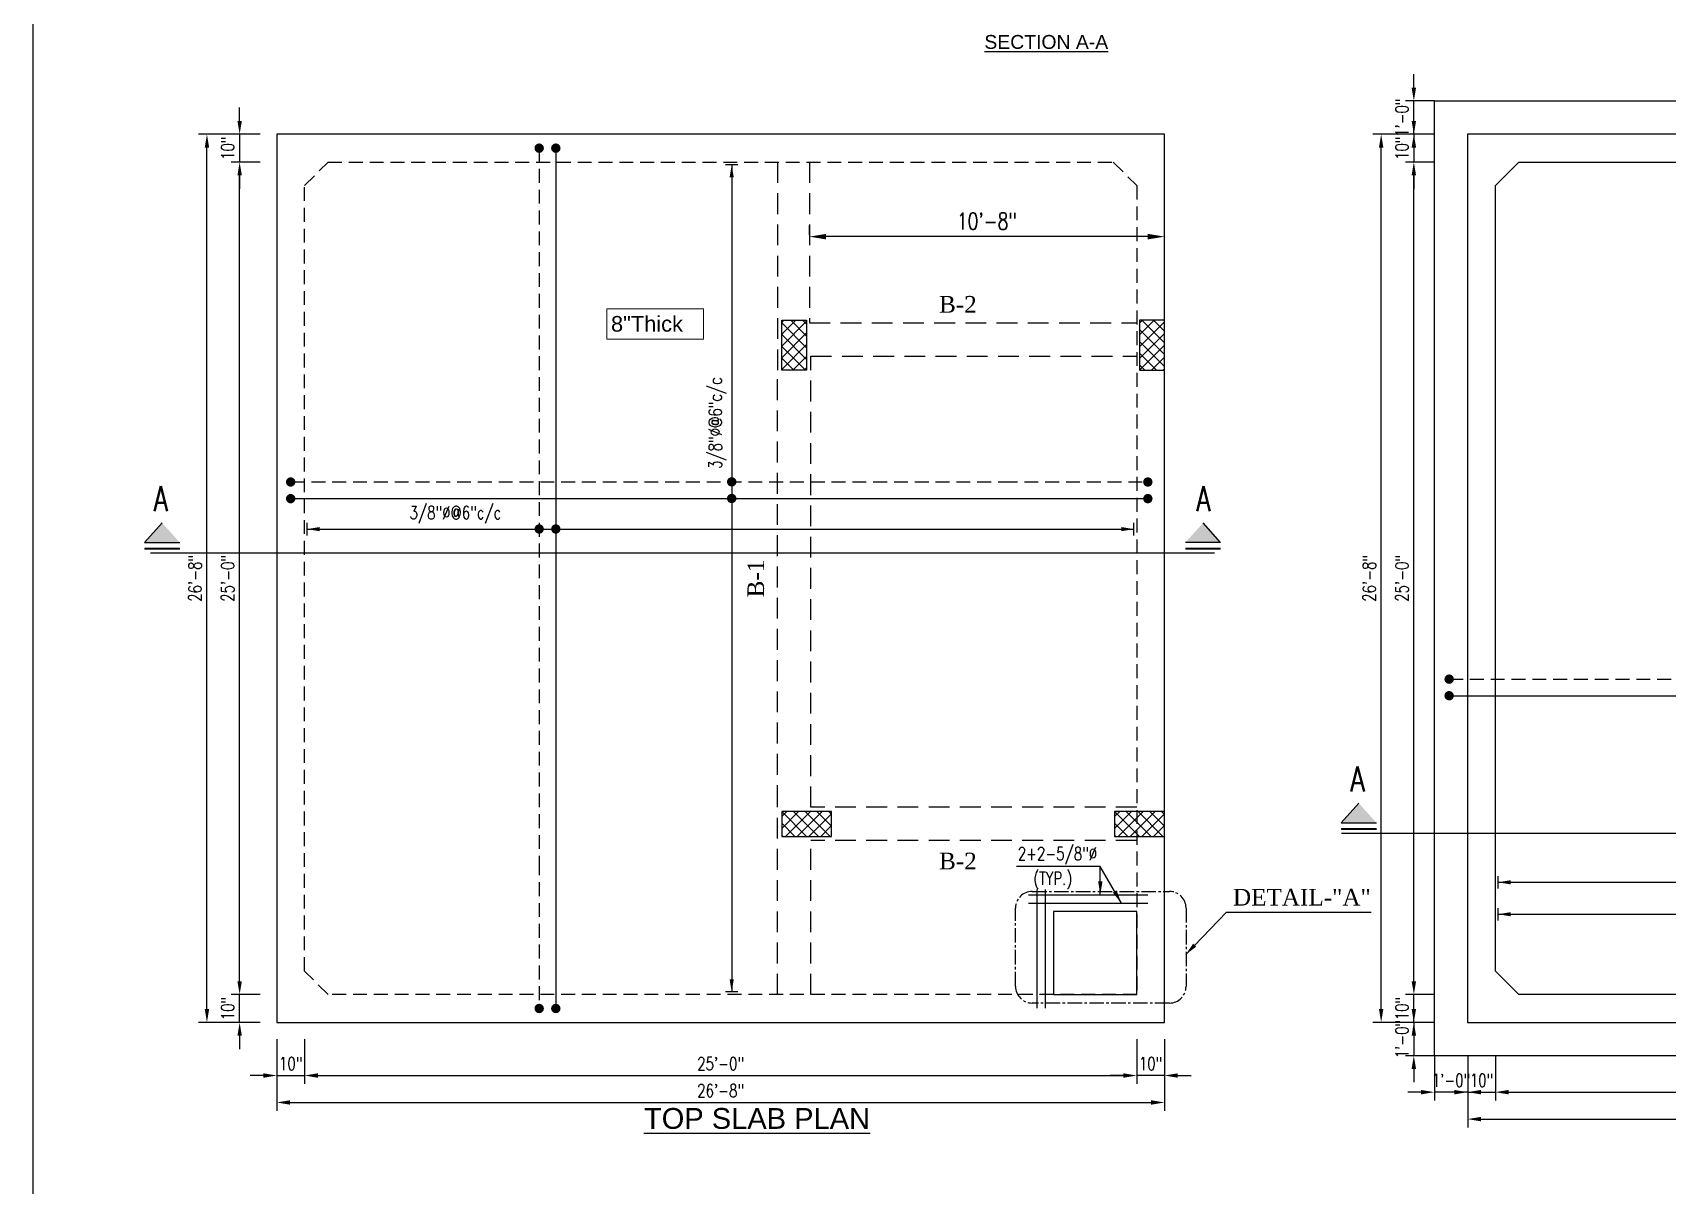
# Model space of a CAD drawing. Extents: x 646770 to 647667, y -185906 to -184623.
# Drawn here: x 646770 to 647360, y -185458 to -185043 of the extents above; entities that cross this region are included whole.
import ezdxf

# ---------------------------------------------------------------- set-up
doc = ezdxf.new("R2010")
doc.units = 0
doc.header["$LTSCALE"] = 20
doc.header["$MEASUREMENT"] = 0
doc.header["$PDMODE"] = 32
doc.linetypes.add('CENTER2', pattern=[1.125, 0.75, -0.125, 0.125, -0.125])
doc.linetypes.add('HIDDEN', pattern=[0.375, 0.25, -0.125])
doc.layers.get('DEFPOINTS').update_dxf_attribs({"linetype": 'CONTINUOUS'})
for name, color, linetype in [('A-TYP-DIM', 1, 'CONTINUOUS'), ('A-TYP-N-TEXT', 2, 'CONTINUOUS'), ('A-TYP-THK-MARK', 2, 'CONTINUOUS'), ('BB', 6, 'CONTINUOUS'), ('BEAM', 4, 'HIDDEN'), ('COL', 6, 'CONTINUOUS'), ('DIM', 1, 'CONTINUOUS'), ('GROUND LEVEL', 8, 'CONTINUOUS'), ('MH COVER', 52, 'CONTINUOUS'), ('S-BB', 6, 'CONTINUOUS'), ('S-TEXT', 2, 'CONTINUOUS'), ('S-TL', 2, 'CONTINUOUS'), ('S-TL1', 6, 'CONTINUOUS'), ('S-TX-BEAM-HEADING', 5, 'CONTINUOUS'), ('SECTION', 4, 'CONTINUOUS'), ('Steel', 6, 'CONTINUOUS')]:
    doc.layers.add(name, color=color, linetype=linetype)
doc.styles.add('arial', font='arial.ttf')
doc.styles.add('QASIM', font='arial.ttf')
doc.styles.add('rizwan', font='romans.shx', dxfattribs={"width": 0.75})
doc.styles.add('ROMANS', font='times.ttf')
doc.dimstyles.new('STYLE-64', dxfattribs={"dimscale": 64, "dimtxt": 0.09375, "dimasz": 0.09375, "dimexe": 0.0625, "dimexo": 0.0625, "dimgap": 0.03125, "dimtad": 1, "dimzin": 3, "dimdsep": 46, "dimlunit": 4, "dimtxsty": 'rizwan', "dimcen": 0.125, "dimdle": 4, "dimclrd": 1, "dimclre": 1, "dimclrt": 2, "dimadec": 0, "dimazin": 0, "dimtfac": 0.5, "dimtix": 1, "dimtmove": 2, "dimatfit": 3, "dimfxl": 0, "dimfrac": 1, "dimtolj": 1, "dimtzin": 3, "dimarcsym": 0})

# ---------------------------------------------------------------- blocks, each defined once
blk = doc.blocks.new('*D37')
at = {"layer": 'A-TYP-DIM', "color": 1, "lineweight": -2, "ltscale": 1.5, "transparency": 16777216}
for p, q in [((646868.3, -185405.56), (646868.3, -185421.71)), ((647168.3, -185405.56), (647168.3, -185421.71)), ((646873.1, -185418.71), (647163.5, -185418.71))]:
    blk.add_line(p, q, dxfattribs=at)
at = {"layer": 'A-TYP-DIM', "color": 1, "ltscale": 1.5, "transparency": 16777216}
for points in [[(646873.1, -185417.91), (646873.1, -185419.51), (646868.3, -185418.71)], [(647163.5, -185417.91), (647163.5, -185419.51), (647168.3, -185418.71)]]:
    blk.add_solid(points, dxfattribs=at)
at = {"layer": 'DEFPOINTS', "color": 0, "ltscale": 1.5, "transparency": 16777216}
for p in [(646868.3, -185399.56), (647168.3, -185399.56), (647168.3, -185418.71)]:
    blk.add_point(p, dxfattribs=at)
at = {"layer": 'A-TYP-DIM', "color": 2, "ltscale": 1.5, "transparency": 16777216, "insert": (647018.3, -185414.42), "char_height": 4.688, "attachment_point": 5, "style": 'rizwan'}
blk.add_mtext('\\A1;25\'-0"', dxfattribs=at)
blk = doc.blocks.new('*D38')
at = {"layer": 'A-TYP-DIM', "color": 1, "lineweight": -2, "ltscale": 1.5, "transparency": 16777216}
for p, q in [((646858.3, -185405.56), (646858.3, -185431.42)), ((647178.3, -185405.56), (647178.3, -185431.42)), ((646863.1, -185428.42), (647173.5, -185428.42))]:
    blk.add_line(p, q, dxfattribs=at)
at = {"layer": 'A-TYP-DIM', "color": 1, "ltscale": 1.5, "transparency": 16777216}
for points in [[(646863.1, -185427.62), (646863.1, -185429.22), (646858.3, -185428.42)], [(647173.5, -185427.62), (647173.5, -185429.22), (647178.3, -185428.42)]]:
    blk.add_solid(points, dxfattribs=at)
at = {"layer": 'DEFPOINTS', "color": 0, "ltscale": 1.5, "transparency": 16777216}
for p in [(646858.3, -185399.56), (647178.3, -185399.56), (647178.3, -185428.42)]:
    blk.add_point(p, dxfattribs=at)
at = {"layer": 'A-TYP-DIM', "color": 2, "ltscale": 1.5, "transparency": 16777216, "insert": (647018.3, -185424.13), "char_height": 4.688, "attachment_point": 5, "style": 'rizwan'}
blk.add_mtext('\\A1;26\'-8"', dxfattribs=at)
blk = doc.blocks.new('*D39')
at = {"layer": 'A-TYP-DIM', "color": 1, "lineweight": -2, "ltscale": 1.5, "transparency": 16777216}
for p, q in [((646852.3, -185089.56), (646841.9, -185089.56)), ((646844.9, -185384.76), (646844.9, -185094.36)), ((646852.3, -185389.56), (646841.9, -185389.56))]:
    blk.add_line(p, q, dxfattribs=at)
at = {"layer": 'A-TYP-DIM', "color": 1, "ltscale": 1.5, "transparency": 16777216}
for points in [[(646844.1, -185094.36), (646845.7, -185094.36), (646844.9, -185089.56)], [(646844.1, -185384.76), (646845.7, -185384.76), (646844.9, -185389.56)]]:
    blk.add_solid(points, dxfattribs=at)
at = {"layer": 'DEFPOINTS', "color": 0, "ltscale": 1.5, "transparency": 16777216}
for p in [(646844.9, -185089.56), (646858.3, -185089.56), (646858.3, -185389.56)]:
    blk.add_point(p, dxfattribs=at)
at = {"layer": 'A-TYP-DIM', "color": 2, "ltscale": 1.5, "transparency": 16777216, "insert": (646840.61, -185239.56), "char_height": 4.688, "attachment_point": 5, "rotation": 90, "style": 'rizwan'}
blk.add_mtext('\\A1;25\'-0"', dxfattribs=at)
blk = doc.blocks.new('*D40')
at = {"layer": 'A-TYP-DIM', "color": 1, "lineweight": -2, "ltscale": 1.5, "transparency": 16777216}
for p, q in [((646852.3, -185079.56), (646830.11, -185079.56)), ((646833.11, -185394.76), (646833.11, -185084.36)), ((646852.3, -185399.56), (646830.11, -185399.56))]:
    blk.add_line(p, q, dxfattribs=at)
at = {"layer": 'A-TYP-DIM', "color": 1, "ltscale": 1.5, "transparency": 16777216}
for points in [[(646832.31, -185084.36), (646833.91, -185084.36), (646833.11, -185079.56)], [(646832.31, -185394.76), (646833.91, -185394.76), (646833.11, -185399.56)]]:
    blk.add_solid(points, dxfattribs=at)
at = {"layer": 'DEFPOINTS', "color": 0, "ltscale": 1.5, "transparency": 16777216}
for p in [(646833.11, -185079.56), (646858.3, -185079.56), (646858.3, -185399.56)]:
    blk.add_point(p, dxfattribs=at)
at = {"layer": 'A-TYP-DIM', "color": 2, "ltscale": 1.5, "transparency": 16777216, "insert": (646828.82, -185239.56), "char_height": 4.688, "attachment_point": 5, "rotation": 90, "style": 'rizwan'}
blk.add_mtext('\\A1;26\'-8"', dxfattribs=at)
blk = doc.blocks.new('*D41')
at = {"layer": 'A-TYP-DIM', "color": 1, "lineweight": -2, "ltscale": 1.5, "transparency": 16777216}
for p, q in [((647297.6, -185411.56), (647297.6, -185427.71)), ((647597.6, -185411.56), (647597.6, -185427.71)), ((647302.4, -185424.71), (647592.8, -185424.71))]:
    blk.add_line(p, q, dxfattribs=at)
at = {"layer": 'A-TYP-DIM', "color": 1, "ltscale": 1.5, "transparency": 16777216}
for points in [[(647302.4, -185423.91), (647302.4, -185425.51), (647297.6, -185424.71)], [(647592.8, -185423.91), (647592.8, -185425.51), (647597.6, -185424.71)]]:
    blk.add_solid(points, dxfattribs=at)
at = {"layer": 'DEFPOINTS', "color": 0, "ltscale": 1.5, "transparency": 16777216}
for p in [(647297.6, -185405.56), (647597.6, -185405.56), (647597.6, -185424.71)]:
    blk.add_point(p, dxfattribs=at)
at = {"layer": 'A-TYP-DIM', "color": 2, "ltscale": 1.5, "transparency": 16777216, "insert": (647447.6, -185420.42), "char_height": 4.688, "attachment_point": 5, "style": 'rizwan'}
blk.add_mtext('\\A1;25\'-0"', dxfattribs=at)
blk = doc.blocks.new('*D42')
at = {"layer": 'A-TYP-DIM', "color": 1, "lineweight": -2, "ltscale": 1.5, "transparency": 16777216}
for p, q in [((647287.6, -185411.56), (647287.6, -185437.42)), ((647607.6, -185411.56), (647607.6, -185437.42)), ((647292.4, -185434.42), (647602.8, -185434.42))]:
    blk.add_line(p, q, dxfattribs=at)
at = {"layer": 'A-TYP-DIM', "color": 1, "ltscale": 1.5, "transparency": 16777216}
for points in [[(647292.4, -185433.62), (647292.4, -185435.22), (647287.6, -185434.42)], [(647602.8, -185433.62), (647602.8, -185435.22), (647607.6, -185434.42)]]:
    blk.add_solid(points, dxfattribs=at)
at = {"layer": 'DEFPOINTS', "color": 0, "ltscale": 1.5, "transparency": 16777216}
for p in [(647287.6, -185405.56), (647607.6, -185405.56), (647607.6, -185434.42)]:
    blk.add_point(p, dxfattribs=at)
at = {"layer": 'A-TYP-DIM', "color": 2, "ltscale": 1.5, "transparency": 16777216, "insert": (647447.6, -185430.13), "char_height": 4.688, "attachment_point": 5, "style": 'rizwan'}
blk.add_mtext('\\A1;26\'-8"', dxfattribs=at)
blk = doc.blocks.new('*D43')
at = {"layer": 'A-TYP-DIM', "color": 1, "lineweight": -2, "ltscale": 1.5, "transparency": 16777216}
for p, q in [((647275.6, -185089.56), (647265.2, -185089.56)), ((647268.2, -185384.76), (647268.2, -185094.36)), ((647275.6, -185389.56), (647265.2, -185389.56))]:
    blk.add_line(p, q, dxfattribs=at)
at = {"layer": 'A-TYP-DIM', "color": 1, "ltscale": 1.5, "transparency": 16777216}
for points in [[(647267.4, -185094.36), (647269, -185094.36), (647268.2, -185089.56)], [(647267.4, -185384.76), (647269, -185384.76), (647268.2, -185389.56)]]:
    blk.add_solid(points, dxfattribs=at)
at = {"layer": 'DEFPOINTS', "color": 0, "ltscale": 1.5, "transparency": 16777216}
for p in [(647268.2, -185089.56), (647281.6, -185089.56), (647281.6, -185389.56)]:
    blk.add_point(p, dxfattribs=at)
at = {"layer": 'A-TYP-DIM', "color": 2, "ltscale": 1.5, "transparency": 16777216, "insert": (647263.91, -185239.56), "char_height": 4.688, "attachment_point": 5, "rotation": 90, "style": 'rizwan'}
blk.add_mtext('\\A1;25\'-0"', dxfattribs=at)
blk = doc.blocks.new('*D44')
at = {"layer": 'A-TYP-DIM', "color": 1, "lineweight": -2, "ltscale": 1.5, "transparency": 16777216}
for p, q in [((647275.6, -185079.56), (647253.41, -185079.56)), ((647256.41, -185394.76), (647256.41, -185084.36)), ((647275.6, -185399.56), (647253.41, -185399.56))]:
    blk.add_line(p, q, dxfattribs=at)
at = {"layer": 'A-TYP-DIM', "color": 1, "ltscale": 1.5, "transparency": 16777216}
for points in [[(647255.61, -185084.36), (647257.21, -185084.36), (647256.41, -185079.56)], [(647255.61, -185394.76), (647257.21, -185394.76), (647256.41, -185399.56)]]:
    blk.add_solid(points, dxfattribs=at)
at = {"layer": 'DEFPOINTS', "color": 0, "ltscale": 1.5, "transparency": 16777216}
for p in [(647256.41, -185079.56), (647281.6, -185079.56), (647281.6, -185399.56)]:
    blk.add_point(p, dxfattribs=at)
at = {"layer": 'A-TYP-DIM', "color": 2, "ltscale": 1.5, "transparency": 16777216, "insert": (647252.12, -185239.56), "char_height": 4.688, "attachment_point": 5, "rotation": 90, "style": 'rizwan'}
blk.add_mtext('\\A1;26\'-8"', dxfattribs=at)
blk = doc.blocks.new('*D47')
at = {"layer": 'A-TYP-DIM', "color": 1, "lineweight": -2, "ltscale": 1.5, "transparency": 16777216}
for p, q in [((646844.9, -185074.76), (646844.9, -185069.96)), ((646852.3, -185079.56), (646841.9, -185079.56)), ((646844.9, -185079.56), (646844.9, -185089.56)), ((646852.3, -185089.56), (646841.9, -185089.56)), ((646844.9, -185094.36), (646844.9, -185099.16))]:
    blk.add_line(p, q, dxfattribs=at)
at = {"layer": 'A-TYP-DIM', "color": 1, "ltscale": 1.5, "transparency": 16777216}
for points in [[(646844.1, -185074.76), (646845.7, -185074.76), (646844.9, -185079.56)], [(646844.1, -185094.36), (646845.7, -185094.36), (646844.9, -185089.56)]]:
    blk.add_solid(points, dxfattribs=at)
at = {"layer": 'DEFPOINTS', "color": 0, "ltscale": 1.5, "transparency": 16777216}
for p in [(646858.3, -185079.56), (646844.9, -185089.56), (646858.3, -185089.56)]:
    blk.add_point(p, dxfattribs=at)
at = {"layer": 'A-TYP-DIM', "color": 2, "ltscale": 1.5, "transparency": 16777216, "insert": (646840.61, -185084.56), "char_height": 4.688, "attachment_point": 5, "rotation": 90, "style": 'rizwan'}
blk.add_mtext('\\A1;10"', dxfattribs=at)
blk = doc.blocks.new('*D48')
at = {"layer": 'A-TYP-DIM', "color": 1, "lineweight": -2, "ltscale": 1.5, "transparency": 16777216}
for p, q in [((646844.9, -185384.76), (646844.9, -185379.96)), ((646852.3, -185389.56), (646841.9, -185389.56)), ((646844.9, -185399.56), (646844.9, -185389.56)), ((646852.3, -185399.56), (646841.9, -185399.56)), ((646844.9, -185404.36), (646844.9, -185409.16))]:
    blk.add_line(p, q, dxfattribs=at)
at = {"layer": 'A-TYP-DIM', "color": 1, "ltscale": 1.5, "transparency": 16777216}
for points in [[(646844.1, -185384.76), (646845.7, -185384.76), (646844.9, -185389.56)], [(646844.1, -185404.36), (646845.7, -185404.36), (646844.9, -185399.56)]]:
    blk.add_solid(points, dxfattribs=at)
at = {"layer": 'DEFPOINTS', "color": 0, "ltscale": 1.5, "transparency": 16777216}
for p in [(646844.9, -185389.56), (646858.3, -185389.56), (646858.3, -185399.56)]:
    blk.add_point(p, dxfattribs=at)
at = {"layer": 'A-TYP-DIM', "color": 2, "ltscale": 1.5, "transparency": 16777216, "insert": (646840.61, -185394.56), "char_height": 4.688, "attachment_point": 5, "rotation": 90, "style": 'rizwan'}
blk.add_mtext('\\A1;10"', dxfattribs=at)
blk = doc.blocks.new('*D49')
at = {"layer": 'A-TYP-DIM', "color": 1, "lineweight": -2, "ltscale": 1.5, "transparency": 16777216}
for p, q in [((646858.3, -185405.56), (646858.3, -185421.71)), ((646868.3, -185405.56), (646868.3, -185421.71)), ((646853.5, -185418.71), (646848.7, -185418.71)), ((646858.3, -185418.71), (646868.3, -185418.71)), ((646873.1, -185418.71), (646877.9, -185418.71))]:
    blk.add_line(p, q, dxfattribs=at)
at = {"layer": 'A-TYP-DIM', "color": 1, "ltscale": 1.5, "transparency": 16777216}
for points in [[(646853.5, -185417.91), (646853.5, -185419.51), (646858.3, -185418.71)], [(646873.1, -185417.91), (646873.1, -185419.51), (646868.3, -185418.71)]]:
    blk.add_solid(points, dxfattribs=at)
at = {"layer": 'DEFPOINTS', "color": 0, "ltscale": 1.5, "transparency": 16777216}
for p in [(646858.3, -185399.56), (646868.3, -185399.56), (646868.3, -185418.71)]:
    blk.add_point(p, dxfattribs=at)
at = {"layer": 'A-TYP-DIM', "color": 2, "ltscale": 1.5, "transparency": 16777216, "insert": (646863.3, -185414.42), "char_height": 4.688, "attachment_point": 5, "style": 'rizwan'}
blk.add_mtext('\\A1;10"', dxfattribs=at)
blk = doc.blocks.new('*D50')
at = {"layer": 'A-TYP-DIM', "color": 1, "lineweight": -2, "ltscale": 1.5, "transparency": 16777216}
for p, q in [((647168.3, -185405.56), (647168.3, -185421.71)), ((647178.3, -185405.56), (647178.3, -185421.71)), ((647163.5, -185418.71), (647158.7, -185418.71)), ((647178.3, -185418.71), (647168.3, -185418.71)), ((647183.1, -185418.71), (647187.9, -185418.71))]:
    blk.add_line(p, q, dxfattribs=at)
at = {"layer": 'A-TYP-DIM', "color": 1, "ltscale": 1.5, "transparency": 16777216}
for points in [[(647163.5, -185417.91), (647163.5, -185419.51), (647168.3, -185418.71)], [(647183.1, -185417.91), (647183.1, -185419.51), (647178.3, -185418.71)]]:
    blk.add_solid(points, dxfattribs=at)
at = {"layer": 'DEFPOINTS', "color": 0, "ltscale": 1.5, "transparency": 16777216}
for p in [(647168.3, -185399.56), (647178.3, -185399.56), (647168.3, -185418.71)]:
    blk.add_point(p, dxfattribs=at)
at = {"layer": 'A-TYP-DIM', "color": 2, "ltscale": 1.5, "transparency": 16777216, "insert": (647173.3, -185414.42), "char_height": 4.688, "attachment_point": 5, "style": 'rizwan'}
blk.add_mtext('\\A1;10"', dxfattribs=at)
blk = doc.blocks.new('*D51')
at = {"layer": 'A-TYP-DIM', "color": 1, "lineweight": -2, "ltscale": 1.5, "transparency": 16777216}
for p, q in [((647268.2, -185074.76), (647268.2, -185069.96)), ((647275.6, -185079.56), (647265.2, -185079.56)), ((647268.2, -185079.56), (647268.2, -185089.56)), ((647275.6, -185089.56), (647265.2, -185089.56)), ((647268.2, -185094.36), (647268.2, -185099.16))]:
    blk.add_line(p, q, dxfattribs=at)
at = {"layer": 'A-TYP-DIM', "color": 1, "ltscale": 1.5, "transparency": 16777216}
for points in [[(647267.4, -185074.76), (647269, -185074.76), (647268.2, -185079.56)], [(647267.4, -185094.36), (647269, -185094.36), (647268.2, -185089.56)]]:
    blk.add_solid(points, dxfattribs=at)
at = {"layer": 'DEFPOINTS', "color": 0, "ltscale": 1.5, "transparency": 16777216}
for p in [(647281.6, -185079.56), (647268.2, -185089.56), (647281.6, -185089.56)]:
    blk.add_point(p, dxfattribs=at)
at = {"layer": 'A-TYP-DIM', "color": 2, "ltscale": 1.5, "transparency": 16777216, "insert": (647263.91, -185084.56), "char_height": 4.688, "attachment_point": 5, "rotation": 90, "style": 'rizwan'}
blk.add_mtext('\\A1;10"', dxfattribs=at)
blk = doc.blocks.new('*D52')
at = {"layer": 'A-TYP-DIM', "color": 1, "lineweight": -2, "ltscale": 1.5, "transparency": 16777216}
for p, q in [((647268.2, -185384.76), (647268.2, -185379.96)), ((647275.6, -185389.56), (647265.2, -185389.56)), ((647268.2, -185399.56), (647268.2, -185389.56)), ((647275.6, -185399.56), (647265.2, -185399.56)), ((647268.2, -185404.36), (647268.2, -185409.16))]:
    blk.add_line(p, q, dxfattribs=at)
at = {"layer": 'A-TYP-DIM', "color": 1, "ltscale": 1.5, "transparency": 16777216}
for points in [[(647267.4, -185384.76), (647269, -185384.76), (647268.2, -185389.56)], [(647267.4, -185404.36), (647269, -185404.36), (647268.2, -185399.56)]]:
    blk.add_solid(points, dxfattribs=at)
at = {"layer": 'DEFPOINTS', "color": 0, "ltscale": 1.5, "transparency": 16777216}
for p in [(647268.2, -185389.56), (647281.6, -185389.56), (647281.6, -185399.56)]:
    blk.add_point(p, dxfattribs=at)
at = {"layer": 'A-TYP-DIM', "color": 2, "ltscale": 1.5, "transparency": 16777216, "insert": (647263.91, -185394.56), "char_height": 4.688, "attachment_point": 5, "rotation": 90, "style": 'rizwan'}
blk.add_mtext('\\A1;10"', dxfattribs=at)
blk = doc.blocks.new('*D24')
at = {"layer": 'A-TYP-DIM', "color": 1, "lineweight": -2, "ltscale": 1.5, "transparency": 16777216}
for p, q in [((647287.6, -185411.56), (647287.6, -185427.71)), ((647297.6, -185411.56), (647297.6, -185427.71)), ((647282.8, -185424.71), (647278, -185424.71)), ((647287.6, -185424.71), (647297.6, -185424.71)), ((647302.4, -185424.71), (647307.2, -185424.71))]:
    blk.add_line(p, q, dxfattribs=at)
at = {"layer": 'A-TYP-DIM', "color": 1, "ltscale": 1.5, "transparency": 16777216}
for points in [[(647282.8, -185423.91), (647282.8, -185425.51), (647287.6, -185424.71)], [(647302.4, -185423.91), (647302.4, -185425.51), (647297.6, -185424.71)]]:
    blk.add_solid(points, dxfattribs=at)
at = {"layer": 'DEFPOINTS', "color": 0, "ltscale": 1.5, "transparency": 16777216}
for p in [(647287.6, -185405.56), (647297.6, -185405.56), (647297.6, -185424.71)]:
    blk.add_point(p, dxfattribs=at)
at = {"layer": 'A-TYP-DIM', "color": 2, "ltscale": 1.5, "transparency": 16777216, "insert": (647292.6, -185420.42), "char_height": 4.688, "attachment_point": 5, "style": 'rizwan'}
blk.add_mtext('\\A1;10"', dxfattribs=at)
blk = doc.blocks.new('SLAB-THK.MARK')
at = {"layer": 'A-TYP-N-TEXT', "lineweight": 0, "ltscale": 1.5}
blk.add_lwpolyline([(0, 0), (0.727, 0), (0.727, -0.227), (0, -0.227)], close=True, dxfattribs=at)
at = {"layer": 'A-TYP-N-TEXT', "lineweight": 0, "ltscale": 1.5, "style": 'QASIM'}
blk.add_attdef('24"THICK', (0.035, -0.171), '', height=0.117, dxfattribs=at)
blk = doc.blocks.new('*D94')
at = {"layer": 'A-TYP-DIM', "color": 1, "lineweight": -2, "ltscale": 1.5, "transparency": 16777216}
for p, q in [((647275.6, -185411.56), (647275.6, -185427.71)), ((647287.6, -185411.56), (647287.6, -185427.71)), ((647270.8, -185424.71), (647266, -185424.71)), ((647287.6, -185424.71), (647275.6, -185424.71)), ((647292.4, -185424.71), (647297.2, -185424.71))]:
    blk.add_line(p, q, dxfattribs=at)
at = {"layer": 'A-TYP-DIM', "color": 1, "ltscale": 1.5, "transparency": 16777216}
for points in [[(647270.8, -185423.91), (647270.8, -185425.51), (647275.6, -185424.71)], [(647292.4, -185423.91), (647292.4, -185425.51), (647287.6, -185424.71)]]:
    blk.add_solid(points, dxfattribs=at)
at = {"layer": 'DEFPOINTS', "color": 0, "ltscale": 1.5, "transparency": 16777216}
for p in [(647275.6, -185405.56), (647287.6, -185405.56), (647275.6, -185424.71)]:
    blk.add_point(p, dxfattribs=at)
at = {"layer": 'A-TYP-DIM', "color": 2, "ltscale": 1.5, "transparency": 16777216, "insert": (647281.6, -185420.42), "char_height": 4.688, "attachment_point": 5, "style": 'rizwan'}
blk.add_mtext('\\A1;1\'-0"', dxfattribs=at)
blk = doc.blocks.new('*D96')
at = {"layer": 'A-TYP-DIM', "color": 1, "lineweight": -2, "ltscale": 1.5, "transparency": 16777216}
for p, q in [((647268.2, -185394.76), (647268.2, -185389.96)), ((647275.6, -185399.56), (647265.2, -185399.56)), ((647268.2, -185399.56), (647268.2, -185411.56)), ((647275.6, -185411.56), (647265.2, -185411.56)), ((647268.2, -185416.36), (647268.2, -185421.16))]:
    blk.add_line(p, q, dxfattribs=at)
at = {"layer": 'A-TYP-DIM', "color": 1, "ltscale": 1.5, "transparency": 16777216}
for points in [[(647267.4, -185394.76), (647269, -185394.76), (647268.2, -185399.56)], [(647267.4, -185416.36), (647269, -185416.36), (647268.2, -185411.56)]]:
    blk.add_solid(points, dxfattribs=at)
at = {"layer": 'DEFPOINTS', "color": 0, "ltscale": 1.5, "transparency": 16777216}
for p in [(647281.6, -185399.56), (647268.2, -185411.56), (647281.6, -185411.56)]:
    blk.add_point(p, dxfattribs=at)
at = {"layer": 'A-TYP-DIM', "color": 2, "ltscale": 1.5, "transparency": 16777216, "insert": (647263.91, -185405.56), "char_height": 4.688, "attachment_point": 5, "rotation": 90, "style": 'rizwan'}
blk.add_mtext('\\A1;1\'-0"', dxfattribs=at)
blk = doc.blocks.new('*D97')
at = {"layer": 'A-TYP-DIM', "color": 1, "lineweight": -2, "ltscale": 1.5, "transparency": 16777216}
for p, q in [((647268.2, -185062.76), (647268.2, -185057.96)), ((647275.6, -185067.56), (647265.2, -185067.56)), ((647268.2, -185079.56), (647268.2, -185067.56)), ((647275.6, -185079.56), (647265.2, -185079.56)), ((647268.2, -185084.36), (647268.2, -185089.16))]:
    blk.add_line(p, q, dxfattribs=at)
at = {"layer": 'A-TYP-DIM', "color": 1, "ltscale": 1.5, "transparency": 16777216}
for points in [[(647267.4, -185062.76), (647269, -185062.76), (647268.2, -185067.56)], [(647267.4, -185084.36), (647269, -185084.36), (647268.2, -185079.56)]]:
    blk.add_solid(points, dxfattribs=at)
at = {"layer": 'DEFPOINTS', "color": 0, "ltscale": 1.5, "transparency": 16777216}
for p in [(647268.2, -185067.56), (647281.6, -185067.56), (647281.6, -185079.56)]:
    blk.add_point(p, dxfattribs=at)
at = {"layer": 'A-TYP-DIM', "color": 2, "ltscale": 1.5, "transparency": 16777216, "insert": (647263.91, -185073.56), "char_height": 4.688, "attachment_point": 5, "rotation": 90, "style": 'rizwan'}
blk.add_mtext('\\A1;1\'-0"', dxfattribs=at)
blk = doc.blocks.new('*D110')
at = {"layer": 'COL', "color": 1, "linetype": 'HIDDEN', "lineweight": -2, "transparency": 16777216}
for p, q in [((647050.3, -185115.78), (647050.3, -185112.44)), ((647178.3, -185115.78), (647178.3, -185112.44))]:
    blk.add_line(p, q, dxfattribs=at)
at = {"layer": 'COL', "color": 1, "lineweight": -2, "transparency": 16777216}
blk.add_line((647172.3, -185116.44), (647056.3, -185116.44), dxfattribs=at)
at = {"layer": 'COL', "color": 1, "transparency": 16777216}
for points in [[(647056.3, -185115.44), (647056.3, -185117.44), (647050.3, -185116.44)], [(647172.3, -185115.44), (647172.3, -185117.44), (647178.3, -185116.44)]]:
    blk.add_solid(points, dxfattribs=at)
at = {"layer": 'DEFPOINTS', "color": 0, "transparency": 16777216}
for p in [(647050.3, -185116.44), (647050.3, -185119.78), (647178.3, -185119.78)]:
    blk.add_point(p, dxfattribs=at)
at = {"layer": 'COL', "color": 2, "transparency": 16777216, "insert": (647114.3, -185110.87), "char_height": 6, "attachment_point": 5, "style": 'rizwan'}
blk.add_mtext('\\A1;10\'-8"', dxfattribs=at)

msp = doc.modelspace()

# ---------------------------------------------------------------- hatches: boundary and pattern name
at = {"layer": 'BB', "linetype": 'Continuous'}
for points in [[(646810.60897, -185226.64063), (646816.96384, -185219.61888), (646823.31876, -185226.64058)], [(647198.55355, -185226.64063), (647192.19868, -185219.61888), (647185.84376, -185226.64058)], [(647242.02551, -185327.65449), (647248.38038, -185320.63274), (647254.7353, -185327.65444)]]:
    msp.add_hatch(color=256, dxfattribs=at).paths.add_polyline_path(points)
at = {"layer": 'GROUND LEVEL'}
h = msp.add_hatch(dxfattribs=at)
h.set_pattern_fill('ANSI37', color=256, scale=24, style=0)
h.set_pattern_definition([(45, (646898.118, -184309.5282), (-2.12132, 2.12132), []), (135, (646898.118, -184309.5282), (-2.12132, -2.12132), [])])
h.paths.add_polyline_path([(647040.30033, -185146.55961), (647049.30033, -185146.55961), (647049.30033, -185164.55961), (647040.30033, -185164.55961)])
h = msp.add_hatch(dxfattribs=at)
h.set_pattern_fill('ANSI37', color=256, scale=24, style=0)
h.set_pattern_definition([(45, (647028.118, -184147.5282), (-2.12132, 2.12132), []), (135, (647028.118, -184147.5282), (-2.12132, -2.12132), [])])
h.paths.add_polyline_path([(647169.30033, -185164.55961), (647178.30033, -185164.55961), (647178.30033, -185146.55961), (647169.30033, -185146.55961)])
h = msp.add_hatch(dxfattribs=at)
h.set_pattern_fill('ANSI37', color=256, scale=24, angle=-90, style=0)
h.set_pattern_definition([(315, (648057.3317, -185182.3774), (2.12132, 2.12132), []), (45, (648057.3317, -185182.3774), (-2.12132, 2.12132), [])])
h.paths.add_polyline_path([(647040.30033, -185323.55961), (647040.30033, -185332.55961), (647058.30033, -185332.55961), (647058.30033, -185323.55961)])
h = msp.add_hatch(dxfattribs=at)
h.set_pattern_fill('ANSI37', color=256, scale=24, angle=-90, style=0)
h.set_pattern_definition([(315, (648177.3317, -185182.3774), (2.12132, 2.12132), []), (45, (648177.3317, -185182.3774), (-2.12132, 2.12132), [])])
h.paths.add_polyline_path([(647160.30033, -185323.55961), (647160.30033, -185332.55961), (647178.30033, -185332.55961), (647178.30033, -185323.55961)])

# ---------------------------------------------------------------- linework, layer by layer
at = {"layer": 'BB', "linetype": 'Continuous'}
for p, q in [((646810.60897, -185226.64063), (646816.96384, -185219.61888)), ((647198.55355, -185226.64063), (647192.19868, -185219.61888)), ((646810.60897, -185226.64063), (646823.31876, -185226.64058)), ((646823.31877, -185228.89058), (646810.60897, -185228.89063)), ((647185.84375, -185228.89058), (647198.55355, -185228.89063)), ((647198.55355, -185226.64063), (647185.84376, -185226.64058)), ((647242.02551, -185327.65449), (647248.38038, -185320.63274)), ((647242.02551, -185327.65449), (647254.7353, -185327.65444)), ((647254.73531, -185329.90444), (647242.02552, -185329.90449))]:
    msp.add_line(p, q, dxfattribs=at)
for points, const_width in [([(646810.60897, -185228.89063), (646823.31877, -185228.89058)], 0.75), ([(647196.43524, -185230.3906), (646812.72728, -185230.39062)], 0.5), ([(647198.55355, -185228.89063), (647185.84375, -185228.89058)], 0.75), ([(647242.02552, -185329.90449), (647254.73531, -185329.90444)], 0.75), ([(647637.05311, -185331.40446), (647242.02552, -185331.40449)], 0.5)]:
    msp.add_lwpolyline(points, dxfattribs=dict(at, const_width=const_width))
at = {"layer": 'BEAM', "color": 2, "linetype": 'HIDDEN', "ltscale": 1.5}
for p, q in [((647038.80033, -185089.55961), (647038.80033, -185167.55961)), ((647050.30033, -185089.55961), (647050.30033, -185147.55961)), ((647050.30033, -185147.55961), (647168.30033, -185147.55961)), ((647050.80033, -185322.05961), (647050.80033, -185159.55961)), ((647050.80033, -185159.55961), (647168.30033, -185159.55961)), ((647038.80033, -185321.55961), (647038.80033, -185167.55961)), ((647038.80033, -185389.55961), (647038.80033, -185321.55961)), ((647168.30033, -185322.05961), (647050.80033, -185322.05961)), ((647050.80033, -185389.55961), (647050.80033, -185334.05961)), ((647168.30033, -185334.05961), (647050.80033, -185334.05961))]:
    msp.add_line(p, q, dxfattribs=at)
at = {"layer": 'BEAM', "linetype": 'Continuous', "ltscale": 1.5}
msp.add_lwpolyline([(647275.59857, -185067.55961), (647619.59857, -185067.55961), (647619.59857, -185411.55961), (647275.59857, -185411.55961)], close=True, dxfattribs=at)
at = {"layer": 'BEAM', "color": 6, "linetype": 'Continuous'}
for points in [[(647040.30033, -185146.55961), (647049.30033, -185146.55961), (647049.30033, -185164.55961), (647040.30033, -185164.55961)], [(647169.30033, -185164.55961), (647178.30033, -185164.55961), (647178.30033, -185146.55961), (647169.30033, -185146.55961)], [(647040.30033, -185323.55961), (647040.30033, -185332.55961), (647058.30033, -185332.55961), (647058.30033, -185323.55961)], [(647160.30033, -185323.55961), (647160.30033, -185332.55961), (647178.30033, -185332.55961), (647178.30033, -185323.55961)]]:
    msp.add_lwpolyline(points, close=True, dxfattribs=at)
at = {"layer": 'COL', "linetype": 'HIDDEN'}
for p, q in [((646952.88373, -185084.55961), (646952.88373, -185341.55961)), ((646863.30033, -185204.84898), (647120.30033, -185204.84898)), ((647120.30033, -185204.84898), (647172.30033, -185204.84898)), ((647280.92145, -185275.9471), (647615.62862, -185275.9471)), ((646952.88373, -185341.55961), (646952.88373, -185394.55961))]:
    msp.add_line(p, q, dxfattribs=at)
at = {"layer": 'COL', "linetype": 'ByBlock'}
for p, q in [((646958.88373, -185084.55961), (646958.88373, -185394.55961)), ((646863.30033, -185210.84898), (647172.30033, -185210.84898)), ((647280.92145, -185281.9471), (647615.62862, -185281.9471)), ((647129.30033, -185353.55961), (647172.30033, -185353.55961)), ((647132.30033, -185351.70576), (647132.30033, -185394.49291)), ((647135.30033, -185351.70576), (647135.30033, -185394.49291)), ((647129.30033, -185356.55961), (647172.30033, -185356.55961))]:
    msp.add_line(p, q, dxfattribs=at)
at = {"layer": 'DEFPOINTS'}
msp.add_lwpolyline([(646770.29531, -185555.57663), (647667.16213, -185555.57663), (647667.16213, -184753.17991), (646770.29531, -184753.17991)], close=True, dxfattribs=at)
at = {"layer": 'MH COVER', "color": 2}
msp.add_lwpolyline([(647138.30033, -185389.55961), (647168.30033, -185389.55961), (647168.30033, -185359.55961), (647138.30033, -185359.55961)], close=True, dxfattribs=at)
at = {"layer": 'S-BB', "const_width": 1.6875}
for points in [[(646952.88373, -185085.40336, -1), (646952.88373, -185083.71586, -1)], [(646958.88373, -185085.40336, -1), (646958.88373, -185083.71586, -1)], [(646863.30033, -185205.69273, -1), (646863.30033, -185204.00523, -1)], [(647022.28726, -185205.63906, -1), (647022.28726, -185203.95156, -1)], [(647172.30033, -185205.69273, -1), (647172.30033, -185204.00523, -1)], [(646863.30033, -185211.69273, -1), (646863.30033, -185210.00523, -1)], [(647022.28726, -185211.63906, -1), (647022.28726, -185209.95156, -1)], [(647172.30033, -185211.69273, -1), (647172.30033, -185210.00523, -1)], [(646952.88373, -185222.62752, -1), (646952.88373, -185220.94002, -1)], [(646958.88373, -185222.62752, -1), (646958.88373, -185220.94002, -1)], [(647280.92145, -185276.73718, -1), (647280.92145, -185275.04968, -1)], [(647280.92145, -185282.71034, -1), (647280.92145, -185281.02284, -1)], [(646952.88373, -185395.40336, -1), (646952.88373, -185393.71586, -1)], [(646958.88373, -185395.40336, -1), (646958.88373, -185393.71586, -1)]]:
    msp.add_lwpolyline(points, format="xyb", close=True, dxfattribs=at)
at = {"layer": 'S-TL'}
for p, q in [((647022.28726, -185090.55961), (647022.28726, -185388.55961)), ((646869.30033, -185221.83744), (647167.30033, -185221.83744)), ((647298.59857, -185349.09406), (647596.59857, -185349.09406)), ((647298.59857, -185360.60436), (647596.59857, -185360.60436))]:
    msp.add_line(p, q, dxfattribs=at)
for points in [[(647021.53726, -185095.05961), (647023.03726, -185095.05961), (647022.28726, -185090.55961)], [(646873.80033, -185221.08744), (646873.80033, -185222.58744), (646869.30033, -185221.83744)], [(647162.80033, -185221.08744), (647162.80033, -185222.58744), (647167.30033, -185221.83744)], [(647303.09857, -185348.34406), (647303.09857, -185349.84406), (647298.59857, -185349.09406)], [(647303.09857, -185359.85436), (647303.09857, -185361.35436), (647298.59857, -185360.60436)], [(647021.53726, -185384.05961), (647023.03726, -185384.05961), (647022.28726, -185388.55961)]]:
    msp.add_solid(points, dxfattribs=at)
at = {"layer": 'S-TL1'}
for p, q in [((647024.53726, -185090.55961), (647020.03726, -185090.55961)), ((646869.30033, -185224.08744), (646869.30033, -185219.58744)), ((647167.30033, -185224.08744), (647167.30033, -185219.58744)), ((647298.59857, -185351.34406), (647298.59857, -185346.84406)), ((647298.59857, -185362.85436), (647298.59857, -185358.35436)), ((647024.53726, -185388.55961), (647020.03726, -185388.55961))]:
    msp.add_line(p, q, dxfattribs=at)
at = {"layer": 'SECTION'}
for p, q in [((647178.30033, -185079.55961), (646858.30033, -185079.55961)), ((646858.30033, -185079.55961), (646858.30033, -185399.55961)), ((647178.30033, -185399.55961), (647178.30033, -185079.55961)), ((647607.59857, -185079.55961), (647287.59857, -185079.55961)), ((647287.59857, -185079.55961), (647287.59857, -185399.55961)), ((646858.30033, -185399.55961), (647178.30033, -185399.55961)), ((647287.59857, -185399.55961), (647607.59857, -185399.55961))]:
    msp.add_line(p, q, dxfattribs=at)
at = {"layer": 'SECTION', "linetype": 'HIDDEN'}
msp.add_lwpolyline([(647168.30033, -185389.55961), (646876.78561, -185389.55961), (646868.30033, -185381.07432), (646868.30033, -185098.04489), (646876.78561, -185089.55961), (647159.81504, -185089.55961), (647168.30033, -185098.04489)], close=True, dxfattribs=at)
at = {"layer": 'SECTION'}
msp.add_lwpolyline([(647597.59857, -185381.07432), (647589.11329, -185389.55961), (647306.08385, -185389.55961), (647297.59857, -185381.07432), (647297.59857, -185098.04489), (647306.08385, -185089.55961), (647589.11329, -185089.55961), (647597.59857, -185098.04489)], close=True, dxfattribs=at)
at = {"layer": 'Steel', "color": 1, "linetype": 'CENTER2', "ltscale": 0.35}
msp.add_lwpolyline([(647130.61681, -185352.35621), (647180.08711, -185352.35621, -0.414213562), (647186.08711, -185358.35621), (647186.08711, -185386.58611, -0.414213562), (647180.08711, -185392.58611), (647130.61681, -185392.58611, -0.414213562), (647124.61681, -185386.58611), (647124.61681, -185358.35621, -0.414213562)], format="xyb", close=True, dxfattribs=at)

# ---------------------------------------------------------------- block references
at = {"layer": 'A-TYP-THK-MARK'}
ref = msp.add_blockref('SLAB-THK.MARK', (646977.26537, -185142.48506), dxfattribs=dict(at, xscale=48, yscale=48, zscale=48))
ref.add_attrib('24"THICK', '8"Thick', (646978.77965, -185150.67292), dxfattribs={"lineweight": 0, "ltscale": 1.5, "height": 5.625, "style": 'QASIM'})

# ---------------------------------------------------------------- texts
at = {"layer": 'A-TYP-DIM', "color": 2, "ltscale": 1.5, "style": 'rizwan', "width": 0.75}
msp.add_text('3/8"%%C@6"c/c', height=4.6875, rotation=90, dxfattribs=at).set_placement((647018.67942, -185200.13866))
for s, p in [('3/8"%%C@6"c/c', (646906.17074, -185218.22961)), ('2+2-5/8"%%C', (647125.41044, -185341.10421)), ('(TYP.)', (647131.00952, -185350.0341))]:
    msp.add_text(s, height=4.6875, dxfattribs=at).set_placement(p)
at = {"layer": 'BB', "style": 'rizwan', "width": 0.75}
for p in [(646813.91052, -185215.38335), (647189.79005, -185215.38335), (647245.32707, -185316.39721)]:
    msp.add_text('A', height=9, rotation=359.99980634, dxfattribs=at).set_placement(p)
at = {"layer": 'S-TEXT', "style": 'ROMANS'}
for s, p in [('B-2', (647097.02993, -185143.82592)), ('B-2', (647097.02993, -185344.41415)), ('DETAIL-"A"', (647202.99834, -185357.46671))]:
    msp.add_text(s, height=6, dxfattribs=at).set_placement(p)
msp.add_text('B-1', height=6, rotation=90, dxfattribs=at).set_placement((647033.96695, -185246.42294))
at = {"layer": 'S-TX-BEAM-HEADING', "color": 3, "style": 'arial'}
for s, height, p in [('%%USECTION A-A', 5, (647113.38008, -185048.78305)), ('%%UTOP SLAB PLAN', 7.5, (646990.65792, -185437.92613))]:
    msp.add_text(s, height=height, dxfattribs=at).set_placement(p)

# ---------------------------------------------------------------- dimensions: what is measured, and where the dimension line sits
at = {"layer": 'A-TYP-DIM', "ltscale": 1.5}
for p1, p2, distance, picture, middle in [((647281.59857, -185079.55961), (647281.59857, -185067.55961), 13.40085, '*D97', (647263.90754, -185073.55961)), ((646858.30033, -185079.55961), (646858.30033, -185089.55961), -13.40085, '*D47', (646840.60929, -185084.55961)), ((647281.59857, -185079.55961), (647281.59857, -185089.55961), -13.40085, '*D51', (647263.90754, -185084.55961)), ((646858.30033, -185399.55961), (646858.30033, -185079.55961), 25.19185, '*D40', (646828.8183, -185239.55961)), ((647281.59857, -185399.55961), (647281.59857, -185079.55961), 25.19185, '*D44', (647252.11654, -185239.55961)), ((646858.30033, -185389.55961), (646858.30033, -185089.55961), 13.40085, '*D39', (646840.60929, -185239.55961)), ((647281.59857, -185389.55961), (647281.59857, -185089.55961), 13.40085, '*D43', (647263.90754, -185239.55961)), ((646858.30033, -185399.55961), (646858.30033, -185389.55961), 13.40085, '*D48', (646840.60929, -185394.55961)), ((647281.59857, -185399.55961), (647281.59857, -185389.55961), 13.40085, '*D52', (647263.90754, -185394.55961)), ((647281.59857, -185399.55961), (647281.59857, -185411.55961), -13.40085, '*D96', (647263.90754, -185405.55961)), ((646858.30033, -185399.55961), (647178.30033, -185399.55961), -28.85889, '*D38', (647018.30033, -185424.12831)), ((646868.30033, -185399.55961), (647168.30033, -185399.55961), -19.1506, '*D37', (647018.30033, -185414.42003)), ((647287.59857, -185405.55961), (647607.59857, -185405.55961), -28.85889, '*D42', (647447.59857, -185430.12831)), ((647297.59857, -185405.55961), (647597.59857, -185405.55961), -19.1506, '*D41', (647447.59857, -185420.42003))]:
    dim = msp.add_aligned_dim(p1=p1, p2=p2, distance=distance, dimstyle='STYLE-64', override={"dimscale": 48, "dimtxt": 0.097656, "dimasz": 0.1, "dimexo": 0.125, "dimdec": 4, "dimtmove": 0, "dimatfit": 2}, dxfattribs=at)
    dim.commit()
    dim.dimension.update_dxf_attribs({"geometry": picture, "text_midpoint": middle})
for base, p1, p2, picture, middle in [((646868.30033, -185418.71021), (646858.30033, -185399.55961), (646868.30033, -185399.55961), '*D49', (646863.30033, -185414.42003)), ((647297.59857, -185424.71021), (647287.59857, -185405.55961), (647297.59857, -185405.55961), '*D24', (647292.59857, -185420.42003))]:
    dim = msp.add_linear_dim(base=base, p1=p1, p2=p2, dimstyle='STYLE-64', override={"dimscale": 48, "dimtxt": 0.097656, "dimasz": 0.1, "dimexo": 0.125, "dimdec": 4, "dimtmove": 0, "dimatfit": 2}, dxfattribs=at)
    dim.commit()
    dim.dimension.update_dxf_attribs({"geometry": picture, "text_midpoint": middle})
for base, p1, p2, picture, middle in [((647168.30033, -185418.71021), (647178.30033, -185399.55961), (647168.30033, -185399.55961), '*D50', (647173.30033, -185414.42003)), ((647275.59857, -185424.71021), (647287.59857, -185405.55961), (647275.59857, -185405.55961), '*D94', (647281.59857, -185420.42003))]:
    dim = msp.add_linear_dim(base=base, p1=p1, p2=p2, angle=180, dimstyle='STYLE-64', override={"dimscale": 48, "dimtxt": 0.097656, "dimasz": 0.1, "dimexo": 0.125, "dimdec": 4, "dimtmove": 0, "dimatfit": 2}, dxfattribs=at)
    dim.commit()
    dim.dimension.update_dxf_attribs({"geometry": picture, "text_midpoint": middle})
at = {"layer": 'COL'}
dim = msp.add_aligned_dim(p1=(647178.30033, -185119.77504), p2=(647050.30033, -185119.77504), distance=-3.33267, dimstyle='STYLE-64', override={"dimfxl": 0.18, "dimarcsym": 1}, dxfattribs=at)
dim.commit()
dim.dimension.update_dxf_attribs({"geometry": '*D110', "text_midpoint": (647114.30033, -185110.87095)})

# ---------------------------------------------------------------- leaders
at = {"layer": 'A-TYP-DIM', "ltscale": 1.5}
for points in [[(647155.16361, -185353.55961), (647155.16361, -185343.42343), (647124.94829, -185343.42343)], [(647162.75013, -185356.55961), (647155.16361, -185343.42343), (647124.94829, -185343.42343)]]:
    msp.add_leader(points, dimstyle='STYLE-64', override={"dimscale": 48, "dimtxt": 0.097656, "dimasz": 0.1, "dimexo": 0.125, "dimdec": 4, "dimtmove": 0, "dimatfit": 2}, dxfattribs=at)
at = {"layer": 'DIM', "ltscale": 1.5}
msp.add_leader([(647185.93914, -185375.11853), (647200.67996, -185359.83601), (647252.77086, -185359.83601)], dimstyle='STYLE-64', override={"dimscale": 48, "dimtxt": 0.097656, "dimasz": 0.097656, "dimexe": 0.03, "dimexo": 0.03, "dimtmove": 0}, dxfattribs=at)

doc.saveas('drawing.dxf')
